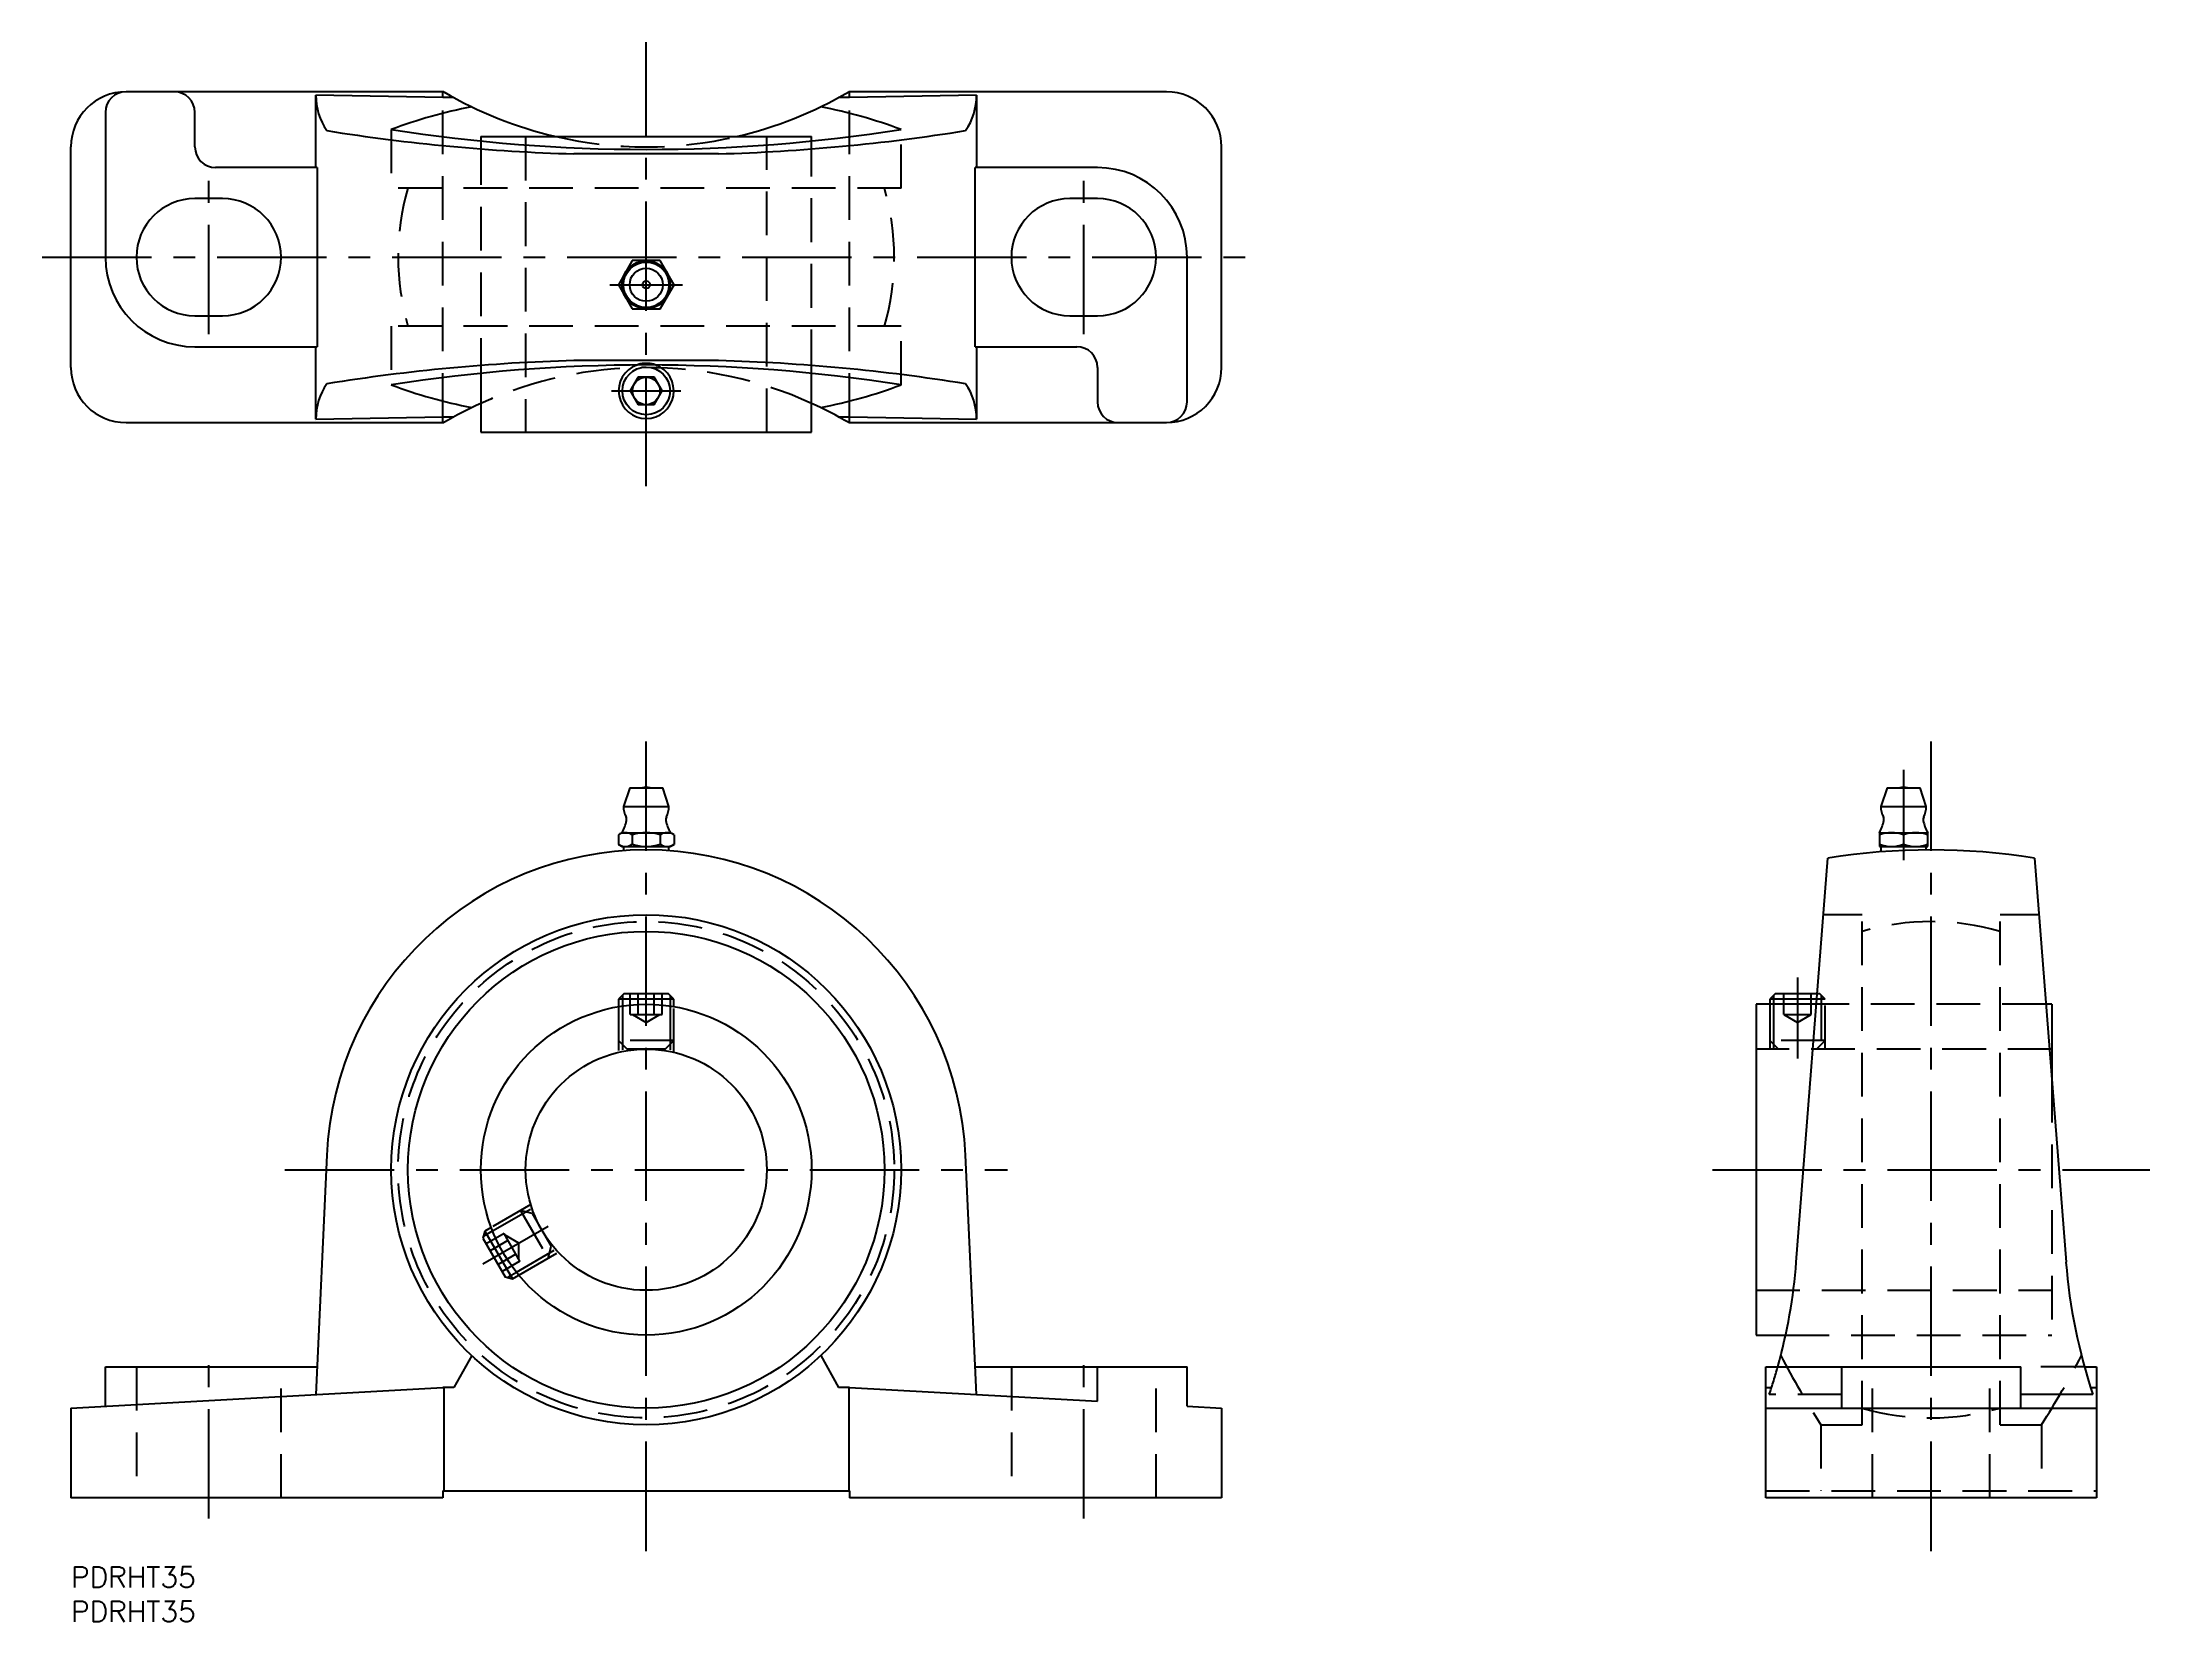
# Model space of a CAD drawing. Extents: x -4 to 302, y -8 to 221.
import ezdxf

# ---------------------------------------------------------------- set-up
doc = ezdxf.new("R2010")
doc.units = 0
doc.header["$LTSCALE"] = 0.5
doc.linetypes.add('CENTER', pattern=[50.8, 31.75, -6.35, 6.35, -6.35])
doc.linetypes.add('DASHED', pattern=[19.05, 12.7, -6.35])
for name, color, linetype in [('MSM_CENTER', 1, 'CENTER'), ('MSM_CONTINUOUS', 7, 'CONTINUOUS'), ('MSM_DASHED', 4, 'DASHED'), ('MSM_NARROW', 5, 'CONTINUOUS'), ('MSM_PART_NUMBER', 7, 'CONTINUOUS')]:
    doc.layers.add(name, color=color, linetype=linetype)
doc.styles.get("Standard").update_dxf_attribs({"font": 'txt.shx', "height": 3, "bigfont": 'bigfont.shx'})

msp = doc.modelspace()

# ---------------------------------------------------------------- linework, layer by layer
at = {"layer": 'MSM_CENTER'}
for p, q in [((83.5, 156.8), (83.5, 221.2)), ((20, 178.84), (20, 201.16)), ((147, 178.84), (147, 201.16)), ((-4.17, 190), (171.18, 190)), ((78.22, 186), (88.78, 186)), ((78.46, 170.6), (88.54, 170.6)), ((83.5, 2.27), (83.5, 120.72)), ((270, 2.27), (270, 120.72)), ((266, 115.61), (266, 102.5)), ((250.6, 85.5), (250.6, 73.72)), ((31.05, 57.6), (135.95, 57.6)), ((238.25, 57.6), (301.75, 57.6)), ((59.8, 43.92), (69.29, 49.4)), ((20, 7), (20, 32.31)), ((147, 7), (147, 32.31))]:
    msp.add_line(p, q, dxfattribs=at)
at = {"layer": 'MSM_CONTINUOUS'}
for p, q in [((54.11, 214), (8, 214)), ((54, 213.16), (35.57, 213.49)), ((35.57, 203), (35.57, 213.49)), ((54, 213.16), (54, 214)), ((55.59, 213.16), (54, 213.16)), ((113, 213.16), (111.41, 213.16)), ((159, 214), (112.89, 214)), ((113, 213.16), (113, 214)), ((131.43, 213.49), (113, 213.16)), ((131.43, 213.49), (131.43, 203)), ((5, 211), (5, 190)), ((18, 206), (18, 211)), ((0, 174), (0, 206)), ((59.5, 207.5), (107.5, 207.5)), ((59.5, 207.5), (59.5, 206.85)), ((94, 205), (73, 205)), ((107.5, 206.85), (107.5, 207.5)), ((167, 174), (167, 206)), ((35.75, 203), (21, 203)), ((35.75, 203), (35.75, 177)), ((149, 203), (131.25, 203)), ((131.25, 177), (131.25, 203)), ((22, 198.5), (18, 198.5)), ((149, 198.5), (145, 198.5)), ((162, 169), (162, 190)), ((81.48, 189.5), (79.46, 186)), ((85.52, 189.5), (81.48, 189.5)), ((87.54, 186), (85.52, 189.5)), ((79.46, 186), (81.48, 182.5)), ((85.52, 182.5), (87.54, 186)), ((18, 181.5), (22, 181.5)), ((81.48, 182.5), (85.52, 182.5)), ((145, 181.5), (149, 181.5)), ((18, 177), (35.75, 177)), ((35.57, 166.51), (35.57, 177)), ((94, 175), (73, 175)), ((131.25, 177), (146, 177)), ((131.43, 177), (131.43, 166.51)), ((59.5, 173.15), (59.5, 164.6)), ((82.35, 172.6), (81.19, 170.6)), ((84.65, 172.6), (82.35, 172.6)), ((85.81, 170.6), (84.65, 172.6)), ((107.5, 164.6), (107.5, 173.15)), ((149, 174), (149, 169)), ((81.19, 170.6), (82.35, 168.6)), ((84.65, 168.6), (82.35, 168.6)), ((84.65, 168.6), (85.81, 170.6)), ((8, 166), (54.11, 166)), ((35.57, 166.51), (54, 166.84)), ((54, 166), (54, 166.84)), ((54, 166.84), (55.59, 166.84)), ((111.41, 166.84), (113, 166.84)), ((112.89, 166), (159, 166)), ((113, 166), (113, 166.84)), ((113, 166.84), (131.43, 166.51)), ((59.5, 164.6), (107.5, 164.6)), ((81.1, 113), (80.2, 110.3)), ((80.2, 110.3), (86.8, 110.3)), ((81.1, 113), (85.9, 113)), ((86.8, 110.3), (85.9, 113)), ((263.6, 113), (262.7, 110.3)), ((262.7, 110.3), (269.3, 110.3)), ((263.6, 113), (268.4, 113)), ((269.3, 110.3), (268.4, 113)), ((79.46, 106.19), (79.46, 104.81)), ((79.46, 104.81), (80, 104.5)), ((80, 106.5), (79.7, 106.32)), ((80, 106.5), (87, 106.5)), ((80, 104.5), (87, 104.5)), ((80.2, 104.5), (80.2, 103.88)), ((81.48, 106.19), (81.48, 104.81)), ((85.52, 106.19), (85.52, 104.81)), ((86.8, 103.88), (86.8, 104.5)), ((87.3, 106.32), (87, 106.5)), ((87, 104.5), (87.54, 104.81)), ((87.54, 106.19), (87.54, 104.81)), ((262.5, 106.5), (262.5, 104.5)), ((262.5, 106.5), (269.5, 106.5)), ((262.5, 104.5), (269.5, 104.5)), ((262.7, 104.5), (262.7, 103.72)), ((269.3, 104), (269.3, 104.5)), ((269.5, 104.5), (269.5, 106.5)), ((250.42, 44.2), (255, 102.8)), ((285, 102.8), (289.58, 44.2)), ((80.27, 83.1), (79.5, 82.33)), ((86.73, 83.1), (80.27, 83.1)), ((87.5, 82.33), (86.73, 83.1)), ((247.37, 83.1), (246.6, 82.33)), ((253.46, 83.1), (247.37, 83.1)), ((87.5, 82.33), (79.5, 82.33)), ((79.5, 82.33), (79.5, 81.26)), ((87.5, 81.26), (87.5, 82.33)), ((253.34, 81.6), (244.6, 81.6)), ((244.6, 81.6), (244.6, 33.6)), ((246.6, 82.33), (246.6, 81.6)), ((253.4, 82.33), (246.6, 82.33)), ((287.5, 81.6), (286.66, 81.6)), ((287.5, 81.6), (287.5, 70.79)), ((37.15, 59.71), (35.57, 24.98)), ((131.43, 24.98), (129.85, 59.71)), ((61.01, 49.23), (60.08, 48.7)), ((60.08, 48.7), (59.8, 47.65)), ((59.8, 47.65), (63.03, 42.05)), ((60.08, 48.7), (64.08, 41.77)), ((63.03, 42.05), (64.08, 41.77)), ((64.08, 41.77), (65.01, 42.3)), ((58.17, 30.63), (55.59, 26)), ((108.83, 30.63), (111.41, 26)), ((244.6, 33.6), (248.87, 33.6)), ((5, 29), (35.75, 29)), ((5, 23.28), (5, 29)), ((131.25, 29), (162, 29)), ((149, 24), (149, 29)), ((162, 23.28), (162, 29)), ((246, 10), (246, 29)), ((246, 29), (283, 29)), ((283, 23), (283, 29)), ((292.27, 29), (294, 29)), ((294, 29), (294, 10)), ((0, 23), (54, 26)), ((55.59, 26), (54, 26)), ((54.11, 26), (54.11, 11)), ((113, 26), (111.41, 26)), ((112.89, 26), (112.89, 11)), ((113, 26), (149, 24)), ((293.49, 24.98), (283, 24.98)), ((293.16, 26), (294, 26)), ((0, 23), (0, 10)), ((162, 23.28), (167, 23)), ((167, 23), (167, 10)), ((246, 23), (294, 23)), ((54, 10), (0, 10)), ((54, 11), (54, 10)), ((54, 11), (113, 11)), ((113, 11), (113, 10)), ((167, 10), (113, 10)), ((294, 10), (246, 10))]:
    msp.add_line(p, q, dxfattribs=at)
for centre, radius in [((83.5, 186), 3.5), ((83.5, 186), 3.3), ((83.5, 186), 2.4), ((83.5, 186), 0.555), ((83.5, 170.6), 3.46), ((83.5, 170.6), 2), ((83.5, 57.6), 37), ((83.5, 57.6), 34.58), ((83.5, 57.6), 24), ((83.5, 57.6), 17.5)]:
    msp.add_circle(centre, radius, dxfattribs=at)
for centre, radius, start, end in [((8, 206), 8, 90, 180), ((8, 211), 3, 90, 180), ((15, 211), 3, 360, 90), ((44.42, 213.42), 8.86, 179.5082, 214.7688), ((72.28, 139.5), 73.68, 101.0408, 110.4809), ((83.5, 264.04), 58.03, 239.5676, 256.9662), ((83.5, 264.04), 58.03, 283.0338, 300.4324), ((94.72, 139.5), 73.68, 69.5191, 78.9592), ((122.58, 213.42), 8.86, 325.2312, 0.4918), ((159, 206), 8, 0, 90), ((80.95, 482.26), 277.38, 260.9147, 268.3573), ((83.5, 443.89), 238.25, 261.066, 278.934), ((86.05, 482.26), 277.38, 271.6427, 279.0853), ((21, 206), 3, 180, 270), ((149, 190), 13, 0, 90), ((18, 190), 8.5, 90, 270), ((22, 190), 8.5, 270, 90), ((145, 190), 8.5, 90, 270), ((149, 190), 8.5, 270, 90), ((18, 190), 13, 180, 270), ((80.95, -102.26), 277.38, 91.6427, 99.0853), ((86.05, -102.26), 277.38, 80.9147, 88.3573), ((146, 174), 3, 0, 90), ((8, 174), 8, 180, 270), ((44.42, 166.58), 8.86, 145.2312, 180.4918), ((83.5, -63.89), 238.25, 81.066, 98.934), ((72.28, 240.5), 73.68, 249.5191, 258.9592), ((83.5, 170.6), 4, 110.125, 69.875), ((94.72, 240.5), 73.68, 281.0408, 290.4809), ((122.58, 166.58), 8.86, 359.5082, 34.7688), ((159, 174), 8, 270, 0), ((83.5, 115.96), 58.03, 114.4294, 120.4324), ((83.5, 115.96), 58.03, 59.5676, 65.5706), ((152, 169), 3, 180, 270), ((159, 169), 3, 270, 0), ((83.5, 110.3), 3.3, 180, 207.4808), ((83.5, 111.51), 1.59, 69.5582, 110.4418), ((83.5, 110.3), 3.3, 332.5192, 360), ((266, 110.3), 3.3, 180, 207.4808), ((266, 111.51), 1.59, 69.5582, 110.4418), ((266, 110.3), 3.3, 332.5192, 360), ((74.76, 109.43), 6, 330.7697, 348.6668), ((79.86, 108.41), 0.8, 348.6668, 27.4808), ((87.14, 108.41), 0.8, 152.5192, 191.3332), ((92.24, 109.43), 6, 191.3332, 209.2303), ((257.26, 109.43), 6, 330.7697, 348.6668), ((262.36, 108.41), 0.8, 348.6668, 27.4808), ((269.64, 108.41), 0.8, 152.5192, 191.3332), ((274.74, 109.43), 6, 191.3332, 209.2303), ((80.47, 104.71), 1.79, 55.6158, 124.3842), ((80.47, 106.29), 1.79, 235.6158, 304.3842), ((83.5, 99.81), 6.69, 72.412, 107.588), ((83.5, 111.19), 6.69, 252.412, 287.588), ((86.53, 104.71), 1.79, 55.6158, 124.3842), ((86.53, 106.29), 1.79, 235.6158, 304.3842), ((264.25, 101.45), 5.05, 69.7438, 110.2562), ((264.25, 109.55), 5.05, 249.7438, 290.2562), ((267.75, 101.45), 5.05, 69.7438, 110.2562), ((267.75, 109.55), 5.05, 249.7438, 290.2562), ((83.5, 57.6), 46.4, 2.6065, 177.3935), ((270, 10), 94, 80.8178, 99.1822), ((170.67, 50.44), 80, 344.4584, 355.533), ((369.33, 50.44), 80, 184.467, 198.5564)]:
    msp.add_arc(centre, radius, start, end, dxfattribs=at)
at = {"layer": 'MSM_DASHED'}
for p, q in [((54, 166.84), (54, 213.16)), ((113, 166.84), (113, 213.16)), ((46.5, 208.53), (46.5, 200)), ((120.5, 200), (120.5, 208.53)), ((59.5, 206.85), (59.5, 173.15)), ((66, 207.5), (66, 164.6)), ((101, 164.6), (101, 207.5)), ((107.5, 173.15), (107.5, 206.85)), ((120.5, 200), (46.5, 200)), ((120.5, 180), (46.5, 180)), ((46.5, 180), (46.5, 171.47)), ((120.5, 171.47), (120.5, 180)), ((260, 94.6), (254.36, 94.6)), ((260, 20.6), (260, 94.6)), ((280, 20.6), (280, 94.6)), ((285.64, 94.6), (280, 94.6)), ((81.19, 80.1), (81.19, 83.1)), ((82.35, 80.1), (82.35, 83.1)), ((84.65, 80.1), (84.65, 83.1)), ((85.81, 80.1), (85.81, 83.1)), ((248.6, 80.1), (248.6, 83.1)), ((252.6, 80.1), (252.6, 83.1)), ((253.83, 83.1), (253.46, 83.1)), ((254.6, 82.33), (253.83, 83.1)), ((254.06, 82.87), (254.06, 75.1)), ((79.5, 81.26), (79.5, 74.64)), ((80.04, 81.35), (80.04, 74.75)), ((81.19, 80.1), (85.81, 80.1)), ((81.5, 80.1), (83.5, 78.95)), ((83.5, 78.95), (85.5, 80.1)), ((86.96, 81.35), (86.96, 74.75)), ((87.5, 74.64), (87.5, 81.26)), ((246.6, 81.6), (246.6, 75.1)), ((247.14, 81.6), (247.14, 75.1)), ((248.6, 80.1), (252.6, 80.1)), ((248.6, 80.1), (250.6, 78.95)), ((250.6, 78.95), (252.6, 80.1)), ((286.66, 81.6), (253.34, 81.6)), ((254.6, 82.33), (253.4, 82.33)), ((254.6, 75.1), (254.6, 82.33)), ((87.5, 76.35), (79.5, 76.35)), ((79.5, 76.35), (80.75, 75.1)), ((86.25, 75.1), (80.75, 75.1)), ((86.25, 75.1), (87.5, 76.35)), ((287.5, 75.1), (244.6, 75.1)), ((246.6, 76.35), (247.85, 75.1)), ((254.6, 76.35), (246.6, 76.35)), ((253.35, 75.1), (254.6, 76.35)), ((287.5, 70.79), (287.5, 33.6)), ((66.75, 52.55), (61.01, 49.23)), ((61.2, 48.72), (66.91, 52.02)), ((65.26, 51.69), (69.26, 44.76)), ((66.97, 51.23), (65.26, 51.69)), ((66.97, 51.23), (69.72, 46.47)), ((62.86, 48.35), (60.26, 46.85)), ((63.44, 47.35), (60.84, 45.85)), ((65.17, 44.35), (62.86, 48.35)), ((65.01, 46.93), (63.01, 48.08)), ((64.66, 42.73), (70.37, 46.03)), ((65.01, 44.62), (65.01, 46.93)), ((69.26, 44.76), (69.72, 46.47)), ((64.59, 45.35), (61.99, 43.85)), ((65.17, 44.35), (62.57, 42.85)), ((65.01, 42.3), (70.75, 45.62)), ((244.6, 40.1), (287.5, 40.1)), ((248.87, 33.6), (287.5, 33.6)), ((9.5, 29), (9.5, 10)), ((30.5, 10), (30.5, 29)), ((136.5, 29), (136.5, 10)), ((157.5, 10), (157.5, 29)), ((257, 29), (257, 23)), ((261.5, 10), (261.5, 29)), ((278.5, 10), (278.5, 29)), ((292.27, 29), (283, 29)), ((246, 26), (246.84, 26)), ((257, 24.98), (246.51, 24.98)), ((254, 20.6), (260, 20.6)), ((254, 20.6), (254, 11)), ((280, 20.6), (286, 20.6)), ((286, 20.6), (286, 11)), ((246, 11), (294, 11))]:
    msp.add_line(p, q, dxfattribs=at)
msp.add_circle((83.5, 57.6), 36, dxfattribs=at)
for centre, radius, start, end in [((83.5, 264.04), 58.03, 256.9662, 283.0338), ((83.5, 190), 36, 163.8724, 196.1276), ((83.5, 190), 36, 343.8724, 16.1276), ((83.5, 170.6), 4, 69.875, 110.125), ((83.5, 115.96), 58.03, 65.5706, 114.4294), ((270, 57.6), 36, 73.8724, 106.1276), ((363.73, 90.96), 130.36, 207.5691, 212.6681), ((176.27, 90.96), 130.36, 327.3319, 332.4309), ((170.67, 50.44), 80, 341.4436, 344.4584), ((270, 57.6), 36, 253.8724, 286.1276)]:
    msp.add_arc(centre, radius, start, end, dxfattribs=at)
at = {"layer": 'MSM_NARROW'}
for p, q in [((80.04, 82.87), (80.04, 81.35)), ((86.96, 82.87), (86.96, 81.35)), ((247.14, 82.87), (247.14, 81.6)), ((59.88, 47.96), (61.2, 48.72)), ((63.34, 41.97), (64.66, 42.73))]:
    msp.add_line(p, q, dxfattribs=at)

# ---------------------------------------------------------------- texts
at = {"layer": 'MSM_PART_NUMBER'}
for p in [(0, -3), (0, -8)]:
    msp.add_text('PDRHT35', height=3, dxfattribs=at).set_placement(p)

doc.saveas('drawing.dxf')
